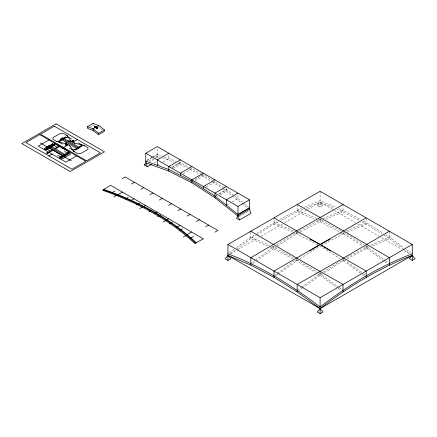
<?xml version="1.0" encoding="UTF-8"?>
<svg xmlns="http://www.w3.org/2000/svg" width="437" height="437" viewBox="0 0 437 437"><rect width="100%" height="100%" fill="white"/><g stroke="black" fill="none" stroke-linecap="round" stroke-linejoin="round"><path stroke-width="0.33" stroke-dasharray="2.19 1.64" d="M297.187 204.483L297.187 211.923L281.253 220.314M302.644 287.961L320.097 275.359L320.097 271.519M277.457 245.949L296.745 233.795L320.097 221.537L320.097 217.418M389.362 231.244L389.362 238.684L403.204 248.784M321.293 245.463L343.449 233.795L343.569 232.129L363.529 244.704M324.653 272.513L343.449 260.758L343.569 259.234L322.959 272.125M347.027 258.862L366.709 248.451L366.954 244.469M152.442 157.107L157.047 154.447L157.304 156.167L155.785 158.325L150.028 161.652M306.255 208.072L320.097 202.194L322.976 205.521L320.097 207.182L317.218 205.521L320.097 202.194L333.939 208.072M250.833 263.511L254.662 260.671M255.208 260.261L274.387 246.146M252.996 263.544L255.689 261.561M256.229 261.162L276.889 246.304M229.359 252.739L233.653 249.603M236.515 247.511L254.7 234.636M230.791 253.318L235.084 250.183M236.515 249.134L250.838 238.684L256.148 235.346M274.562 275.326L276.768 273.715M277.32 273.316L296.073 259.633M276.179 275.763L277.801 274.578M278.342 274.179L297.887 260.042M297.734 291.501L302.098 288.354M297.187 290.283L301.006 287.557M301.552 287.169L322.386 272.48M276.665 244.704L296.625 232.129L300.235 234.03M256.628 233.424L276.911 220.991M256.628 235.04L274.01 224.126L278.358 221.838M300.164 258.611L320.097 246.097L340.03 258.611M317.819 273.939L320.097 275.359L322.375 273.939M90.486 126.763L93.371 125.102L94.578 125.55M146.679 160.434L151.863 157.44M146.936 160.526L157.304 154.54L157.304 147.908M148.662 161.155L153.272 158.494M155.577 157.162L157.304 156.167L159.844 157.08M154.217 162.739L155.943 161.739M157.304 165.333L160.761 163.34M163.067 162.007L168.824 158.68L168.824 154.6M171.932 167.355L179.995 162.695L188.997 167.245M172.282 167.529L180.35 162.875L180.35 161.084M173.254 168.376L180.17 164.383L187.315 167.994M183.229 173.686L191.87 168.698L191.87 167.617M194.749 179.509L203.391 174.521L212.169 180.219M195.328 180.776L203.391 176.122L203.391 174.521L201.572 173.604M206.269 186.992L214.911 182L214.911 180.923M214.911 196.131L216.643 195.137M218.942 193.804L226.432 189.483L226.432 187.091M215.261 196.36L216.992 195.366M219.298 194.033L226.787 189.707L248.664 207.111M220.275 194.858L226.612 191.198L226.787 189.707L223.689 187.702M226.432 205.243L229.889 203.249M232.194 201.921L237.957 198.595L237.957 194.509M239.318 216.528L247.959 211.541L249.478 212.415M230.288 254.044L237.378 249.948M237.968 249.609L258.649 237.668M261.015 236.302L282.286 224.023M284.645 222.662L307.102 209.7M307.692 209.356L320.097 202.194L333.688 210.039M317.218 205.521L320.097 203.855L322.976 205.521M346.568 257.644L368.194 246.321M342.308 260.042L343.449 260.758L344.64 260.124M279.806 219.461L297.187 210.306L301.486 208.482M339.959 234.03L343.569 232.129M299.034 230.867L320.097 219.811L343.007 210.295L360.388 219.461M370.685 245.228L389.362 237.073L403.679 247.517M363.305 246.304L366.709 248.451L369.773 247.129M372.22 246.075L389.362 238.684L383.566 235.04M304.349 207.264L320.097 200.567L335.845 207.258M302.917 209.487L297.187 211.923L314.525 219.199M346.082 231.064L366.184 222.515L383.566 233.429M342.253 233.167L343.449 233.795L344.678 233.271M347.136 232.227L366.184 224.126L382.118 234.134M317 220.237L320.097 221.537L323.194 220.237M325.669 219.199L343.007 211.923L358.941 220.314M157.047 154.447L161.783 156.151M164.345 157.074L176.171 161.324M178.722 162.236L179.995 162.695L180.17 164.383L176.99 163.241M162.384 157.992L174.45 162.329M297.187 210.306L320.097 219.811L341.16 230.867M338.713 208.471L343.007 210.295L343.007 211.923L337.282 209.487M274.01 222.515L294.112 231.064M293.058 232.227L274.01 224.126L274.01 217.861M295.516 233.271L318.901 245.463M267.974 246.075L250.838 238.684L250.833 231.244M270.427 247.129L293.167 258.862M250.833 237.056L269.509 245.228M272 246.315L293.626 257.644M189.592 167.546L200.993 173.309M189.696 169.201L201.009 174.915M201.604 175.221L211.885 181.639M320.097 221.537L341.652 232.85M363.289 220.985L366.184 222.515M361.836 221.838L366.184 224.126L366.184 217.861M295.554 260.124L315.541 272.513M334.278 210.377L355.549 222.662M357.914 224.023L379.185 236.302M381.545 237.668L401.636 249.265M403.996 250.63L409.906 254.044M297.198 259.589L318.382 272.841M318.955 273.196L338.642 287.158M385.5 234.642L389.362 237.073M365.813 246.146L384.986 260.272M343.449 233.795L362.737 245.949M212.519 180.448L223.362 187.489M212.453 182.005L222.646 188.626M223.214 188.992L231.932 195.426M339.188 287.546L343.007 290.272M320.097 275.359L337.555 287.961M338.101 288.354L340.827 290.321M406.541 249.603L410.84 252.739M344.121 259.633L362.874 273.316M363.426 273.715L365.632 275.326M343.449 260.758L361.852 274.179M362.393 274.578L364.021 275.763M403.679 249.134L409.403 253.318M366.709 248.451L383.965 261.162M384.505 261.561L387.204 263.544M385.532 260.676L389.362 263.522M102.258 129.833L98.8 127.129L98.8 126.725M232.462 195.847L241.503 203.036M242.032 203.462L247.347 207.69M157.304 156.167L158.604 159.521M273.486 248.451L273.245 244.469M93.294 124.567L93.371 125.102M296.625 259.234L296.745 260.758M296.625 232.129L296.745 233.795M343.007 204.483L343.007 210.295M320.097 191.253L320.097 207.182"/><path stroke-width="0.66" d="M65.736 143.707L65.976 142.112M297.187 291.894L274.01 277.342L250.838 265.133L227.928 255.41L230.807 258.731L227.928 260.397L225.044 258.731L227.928 255.41L320.097 308.62L412.271 255.41L409.387 258.731L412.271 260.397L415.15 258.731L412.271 255.41C378.955 268.16 348.278 286.88 320.097 308.62L317.218 311.947L320.097 313.613L322.976 311.947L320.097 308.62L297.187 291.894L297.187 284.46L343.569 258.021L389.362 231.244M389.362 265.133L389.362 257.699L343.569 230.922L297.187 204.483M94.851 127.637L94.96 127.112L95.288 127.347M97.129 128.587L97.129 127.391L96.189 127.932L95.495 127.085M96.992 128.036L96.686 128.44M94.157 126.943L95.184 126.419M96.779 127.833C97.391 127.877 96.156 127.784 96.326 128.489M239.476 219.948L236.439 218.194L237.957 216.031L238.214 214.611L249.735 207.957L249.478 209.383L250.996 213.294L239.476 219.948L237.957 216.031L215.091 197.852L215.261 196.36L191.87 181.175L168.474 169.348L145.526 161.1L147.302 166.732L151.333 164.405M98.472 134.7L98.713 133.263L104.476 129.942L98.8 125.506L93.13 123.387L87.367 126.714L87.608 128.423L93.043 130.455L98.472 134.7L104.235 131.373L104.476 129.942M96.337 128.341L96.599 128.675L97.659 127.85M94.884 127.402L95.151 127.041M147.302 166.732L144.265 164.978L145.783 162.815L168.649 171.036L191.87 182.775L215.091 197.852M71.493 138.911L68.046 136.923L62.387 138.84L59.061 142.112L62.507 144.101M69.417 148.088L72.864 150.077L78.518 148.154L81.839 144.887L78.403 142.899M94.993 127.517L95.233 127.222M46.519 148.793L49.173 146.471L55.04 143.871L69.789 152.382L59.421 158.369M57.771 155.293L61.262 157.309L65.288 155.774L67.948 153.447M103.733 189.325L102.629 190.259C136.251 202.184 168.655 218.861 194.804 243.475L203.358 238.831L110.67 185.321L103.733 189.325C137.54 201.32 170.119 218.096 196.415 242.835M129.811 200.965L131.013 200.075M95.053 127.025L95.463 127.036M309.795 250.964L320.097 244.496L330.328 239.105M48.944 139.949L38.232 146.138L65.883 162.1L76.595 155.916M47.092 146.865L49.856 145.264L50.55 145.668M48.474 146.865L45.825 148.394L49.922 150.798M49.856 146.067L52.506 144.538L56.657 146.93M61.693 139.239L59.044 140.769L59.738 141.167M63.075 138.442L65.73 136.912L66.419 137.311M44.672 149.858L55.04 143.871M58.389 141.949L67.768 136.535M48.605 152.131L52.757 149.733M54.827 148.536L58.979 146.144M68.052 140.916L70.81 140.774M49.184 152.458L53.33 150.066M55.406 148.87L59.552 146.471M95.736 127.009L95.528 127.276L96.55 128.369M48.944 155.916L52.058 154.119M62.425 148.132L62.77 147.93M63.54 147.488L68.145 144.827M72.755 142.167L77.365 139.507M73.132 150.465L82.517 145.046M145.783 153.234L157.304 146.586L249.478 199.796L249.478 207.755L237.957 214.409L237.957 206.45L145.783 153.234L145.783 161.193M144.265 164.978L145.417 164.312M122.229 178.646L125.195 176.936L217.877 230.446L214.917 232.156M168.824 153.234L157.304 159.887L157.304 165.333M111.916 192.701L114.876 190.991M131.499 183.999L134.459 182.289M113.833 196.868L116.794 195.159M117.733 194.842L122.447 192.122M180.35 159.887L168.824 166.541L168.824 169.529M140.769 189.347L143.729 187.637M125.261 199.092L128.221 197.382M131.384 200.266L133.973 198.769M191.87 166.541L180.35 173.189L180.35 175.352M150.038 194.7L152.999 192.99M136.612 204.969L139.572 203.26M139.829 208.542L142.79 206.832M143.626 206.504L145.494 205.423M203.391 173.189L191.87 179.842L191.87 182.775M159.303 200.048L162.269 198.338M148.946 211.661L151.907 209.951M154.48 213.54L157.014 212.076M168.573 205.401L171.533 203.691M214.911 179.842L203.391 186.495L203.391 188.653M157.735 216.73L160.696 215.02M177.843 210.754L180.803 209.044M166.666 219.806L168.535 218.724M163.138 221.996L166.098 220.286M226.432 186.495L214.911 193.149L214.911 196.131M169.321 223.853L172.282 222.143M187.112 216.102L190.073 214.392M177.471 226.874L180.055 225.377M237.957 193.149L226.432 199.796L226.432 205.243M179.503 230.408L182.469 228.698M196.377 221.455L199.338 219.745M186.861 234.751L191.581 232.031M183.354 237.001L186.32 235.292M237.957 206.45L249.478 199.796M205.647 226.803L208.607 225.093M190.576 238.11L193.536 236.401M237.957 216.031L249.478 209.383M227.928 260.397L227.928 244.469L320.097 191.253L412.271 244.469L412.271 260.397M366.184 217.861L274.01 271.077L274.01 277.342M227.928 244.469L320.097 297.684L412.271 244.469M343.007 204.483L296.625 230.922L250.833 257.699L250.838 265.133M176.253 227.781L177.799 227.087M412.271 253.782C378.966 266.559 348.273 285.252 320.097 306.998C291.905 285.279 261.244 266.532 227.928 253.782M73.858 141.315L73.323 140.949L73.902 140.523L73.11 140.878L71.99 140.638L72.897 140.949L71.99 141.26L73.673 141.293M97.588 127.768L96.036 126.998L94.714 127.08L95.654 126.539L95.954 126.965L95.61 126.577M68.625 141.244L71.16 141.244L74.366 143.101L83.888 145.384L87.1 147.122A3.338 1.928 0 0 1 87.1 149.853L81.457 153.108A3.338 1.928 0 0 1 76.732 153.108L73.722 151.257L69.762 145.761L66.55 143.91L66.55 142.446M95.468 127.238L94.255 127.041M97.129 127.391L96.036 126.998M96.588 128.462L97.402 128.691M71.613 141.506A3.338 1.928 0 0 1 70.887 140.883L67.183 135.743L64.173 133.886A3.338 1.928 0 0 0 59.448 133.886L53.8 137.147A3.338 1.928 0 0 0 53.8 139.873L57.018 141.61L65.921 143.751A3.343 1.928 0 0 1 67.003 144.166M95.293 126.446L95.566 126.55M87.367 126.714L93.043 128.833L98.713 133.263M309.866 239.105L320.097 244.496L330.405 250.964M274.01 217.861L366.184 271.077L366.184 277.342M81.167 145.827L81.856 146.226L75.175 150.082L74.481 149.683M63.584 138.152L62.89 137.753L60.497 139.135L61.191 139.534M64.113 138.644L78.862 147.154M62.387 138.043L63.769 138.84M62.387 138.84L78.518 148.154M61.005 138.84L62.387 139.638M62.043 139.84L76.786 148.356M64.518 151.47L68.636 153.846L61.956 157.708L61.262 157.309M50.894 146.264L65.643 154.78M49.168 145.668L50.55 146.466M49.173 146.471L65.288 155.774M47.786 146.466L49.168 147.264M48.818 147.46L63.567 155.976M40.395 142.997L71.318 160.849M250.833 231.244L296.625 258.021L343.007 284.46L343.007 291.894M215.261 196.36L238.214 214.611M93.13 123.387L93.201 123.922M168.474 169.348L168.649 171.036M320.097 297.684L320.097 313.613M98.8 126.118L98.8 125.506L96.151 127.041L96.151 127.67M95.692 127.855L95.692 127.304L93.043 128.833L93.043 130.455M66.599 135.29A3.338 1.928 0 0 1 67.325 135.912M57.313 141.692A3.338 1.928 0 0 1 56.231 141.277M74.301 151.71A3.338 1.928 0 0 1 73.58 151.082M83.587 145.303A3.338 1.928 0 0 1 84.674 145.723M74.984 143.243A3.338 1.928 0 0 1 73.897 142.828M69.292 145.488A3.343 1.928 0 0 1 70.013 146.116M103.181 189.795A265.592 153.338 0 0 1 195.607 243.158M47.251 153.524L48.742 152.808L47.72 152.961L47.977 152.366L47.48 152.994L46.475 153.092L47.42 153.13L47.256 153.496M65.397 144.134L65.812 144.778L65.222 145.259L65.943 144.904L66.659 145.259L66.069 144.778L66.484 144.134L65.943 144.658L65.397 144.134M56.067 123.862L21.85 143.62L70.242 171.555L104.459 151.803L56.067 123.862M39.729 134.629L25.903 142.609L71.99 169.217L85.816 161.237L39.729 134.629M54.319 126.206L40.494 134.186L86.581 160.794L100.406 152.808L54.319 126.206M52.669 143.658L44.197 148.553L46.497 149.88L54.975 144.991L52.669 143.658M68.156 152.48L59.508 157.473L62.12 158.981L70.772 153.988L68.156 152.48"/></g></svg>
